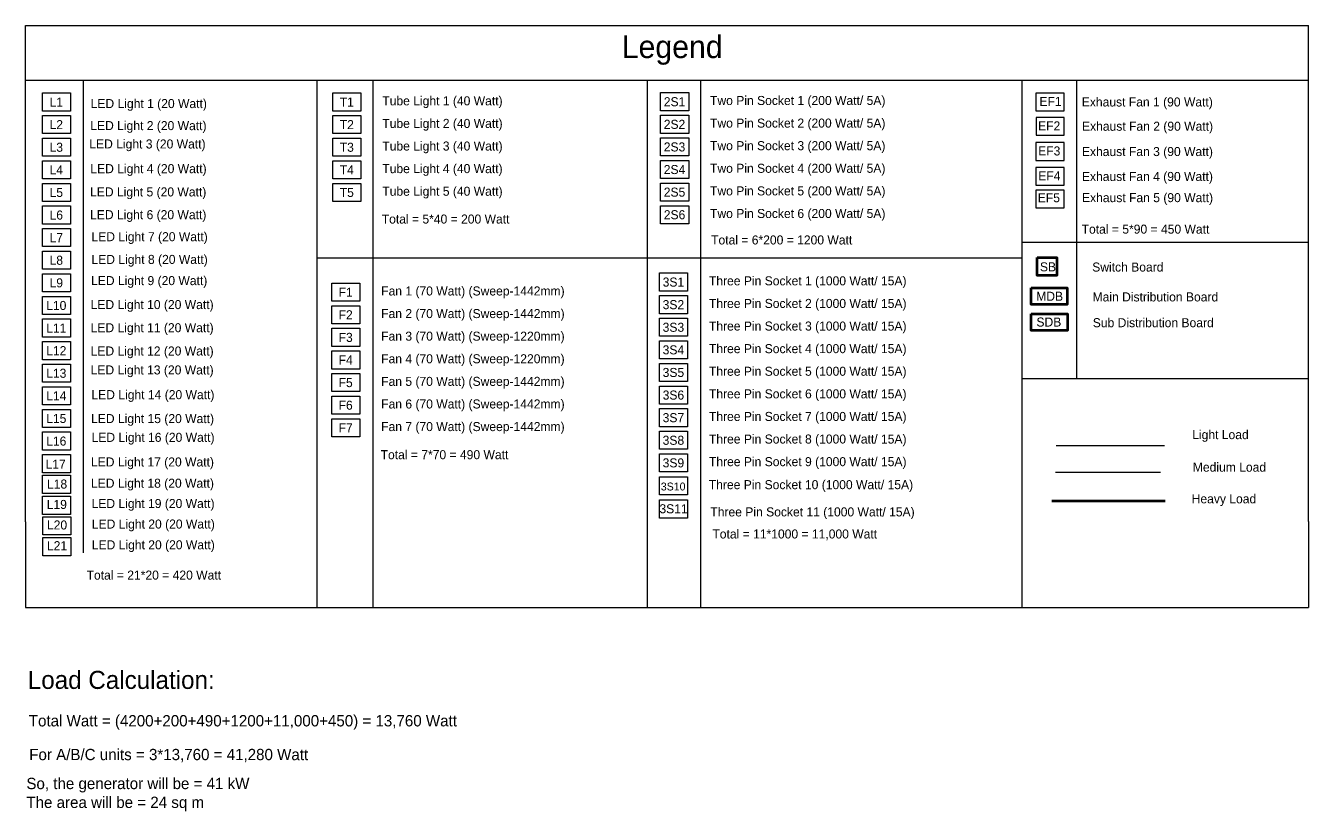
# Model space of a CAD drawing. Header units: inches. Extents: x 258 to 2310, y 251 to 1039.
# Drawn here: x 918 to 1485, y 274 to 622 of the extents above; entities that cross this region are included whole.
import ezdxf

# ---------------------------------------------------------------- set-up
doc = ezdxf.new("R2010")
doc.units = ezdxf.units.IN
doc.header["$MEASUREMENT"] = 0

msp = doc.modelspace()

# ---------------------------------------------------------------- linework, layer by layer
for p, q in [((917.71, 597.93), (917.71, 622.08)), ((917.71, 622.08), (1485.13, 622.08)), ((1485.13, 402.65), (1485.13, 622.08)), ((917.71, 597.93), (1485.13, 597.93)), ((917.71, 402.5), (917.71, 597.93)), ((943.09, 597.93), (943.09, 402.5)), ((1046.5, 597.93), (1046.5, 402.5)), ((1071.27, 597.93), (1071.27, 402.5)), ((1192.58, 597.93), (1192.58, 402.65)), ((1216.22, 597.93), (1216.22, 402.65)), ((1358.4, 597.93), (1358.4, 402.65)), ((1382.73, 465.89), (1382.73, 597.93)), ((1358.4, 526.24), (1485.13, 526.24)), ((1046.54, 519.36), (1358.4, 519.36)), ((1358.4, 465.89), (1485.13, 465.89)), ((917.71, 402.5), (917.71, 364.69)), ((943.09, 402.5), (943.09, 388.79)), ((1046.5, 402.5), (1046.5, 364.69)), ((1071.27, 402.5), (1071.27, 364.69)), ((1192.58, 402.65), (1192.58, 364.69)), ((1216.22, 402.65), (1216.22, 364.69)), ((1358.4, 402.65), (1358.4, 364.69)), ((1485.13, 402.65), (1485.13, 364.69)), ((917.71, 364.69), (1485.13, 364.69))]:
    msp.add_line(p, q)
at = {"color": 1}
msp.add_line((1373.64, 436.36), (1421.55, 436.36), dxfattribs=at)
at = {"color": 5}
msp.add_line((1373.34, 424.53), (1419.74, 424.53), dxfattribs=at)
at = {"color": 2, "lineweight": 100}
msp.add_line((1371.64, 411.89), (1421.84, 411.89), dxfattribs=at)
for points in [[(925.12, 592.29), (937.52, 592.29), (937.52, 584.29), (925.12, 584.29)], [(1053.63, 592.29), (1066.03, 592.29), (1066.03, 584.29), (1053.63, 584.29)], [(1198.61, 592.43), (1211.01, 592.43), (1211.01, 584.43), (1198.61, 584.43)], [(1364.59, 584.41), (1377.07, 584.41), (1377.07, 592.25), (1364.59, 592.25)], [(925.12, 582.29), (937.52, 582.29), (937.52, 574.29), (925.12, 574.29)], [(1053.63, 582.29), (1066.03, 582.29), (1066.03, 574.29), (1053.63, 574.29)], [(1198.61, 582.43), (1211.01, 582.43), (1211.01, 574.43), (1198.61, 574.43)], [(1364.7, 573.66), (1377.18, 573.66), (1377.18, 581.51), (1364.7, 581.51)], [(925.12, 572.29), (937.52, 572.29), (937.52, 564.29), (925.12, 564.29)], [(1053.63, 572.29), (1066.03, 572.29), (1066.03, 564.29), (1053.63, 564.29)], [(1198.61, 572.43), (1211.01, 572.43), (1211.01, 564.43), (1198.61, 564.43)], [(1364.65, 562.47), (1377.13, 562.47), (1377.13, 570.31), (1364.65, 570.31)], [(925.12, 562.29), (937.52, 562.29), (937.52, 554.29), (925.12, 554.29)], [(1053.63, 562.29), (1066.03, 562.29), (1066.03, 554.29), (1053.63, 554.29)], [(1198.61, 562.43), (1211.01, 562.43), (1211.01, 554.43), (1198.61, 554.43)], [(1364.65, 551.44), (1377.13, 551.44), (1377.13, 559.28), (1364.65, 559.28)], [(925.12, 552.29), (937.52, 552.29), (937.52, 544.29), (925.12, 544.29)], [(1053.63, 552.29), (1066.03, 552.29), (1066.03, 544.29), (1053.63, 544.29)], [(1198.61, 552.43), (1211.01, 552.43), (1211.01, 544.43), (1198.61, 544.43)], [(1364.65, 541.45), (1377.13, 541.45), (1377.13, 549.29), (1364.65, 549.29)], [(925.12, 542.29), (937.52, 542.29), (937.52, 534.29), (925.12, 534.29)], [(1198.61, 542.43), (1211.01, 542.43), (1211.01, 534.43), (1198.61, 534.43)], [(925.12, 532.29), (937.52, 532.29), (937.52, 524.29), (925.12, 524.29)], [(925.12, 522.29), (937.52, 522.29), (937.52, 514.29), (925.12, 514.29)], [(925.12, 512.29), (937.52, 512.29), (937.52, 504.29), (925.12, 504.29)], [(1198.12, 512.64), (1210.52, 512.64), (1210.52, 504.64), (1198.12, 504.64)], [(1053.13, 508.16), (1065.53, 508.16), (1065.53, 500.15), (1053.13, 500.15)], [(925.12, 502.29), (937.52, 502.29), (937.52, 494.29), (925.12, 494.29)], [(1198.12, 502.64), (1210.52, 502.64), (1210.52, 494.64), (1198.12, 494.64)], [(1053.13, 498.16), (1065.53, 498.16), (1065.53, 490.15), (1053.13, 490.15)], [(925.12, 492.29), (937.52, 492.29), (937.52, 484.29), (925.12, 484.29)], [(1053.13, 488.16), (1065.53, 488.16), (1065.53, 480.15), (1053.13, 480.15)], [(1198.12, 492.64), (1210.52, 492.64), (1210.52, 484.64), (1198.12, 484.64)], [(1198.12, 482.64), (1210.52, 482.64), (1210.52, 474.64), (1198.12, 474.64)], [(925.12, 482.29), (937.52, 482.29), (937.52, 474.29), (925.12, 474.29)], [(1053.13, 478.16), (1065.53, 478.16), (1065.53, 470.15), (1053.13, 470.15)], [(925.12, 472.29), (937.52, 472.29), (937.52, 464.29), (925.12, 464.29)], [(1198.12, 472.64), (1210.52, 472.64), (1210.52, 464.64), (1198.12, 464.64)], [(1053.13, 468.16), (1065.53, 468.16), (1065.53, 460.15), (1053.13, 460.15)], [(925.12, 462.29), (937.52, 462.29), (937.52, 454.29), (925.12, 454.29)], [(1198.12, 462.64), (1210.52, 462.64), (1210.52, 454.64), (1198.12, 454.64)], [(1053.13, 458.16), (1065.53, 458.16), (1065.53, 450.15), (1053.13, 450.15)], [(925.12, 452.29), (937.52, 452.29), (937.52, 444.29), (925.12, 444.29)], [(1198.12, 452.64), (1210.52, 452.64), (1210.52, 444.64), (1198.12, 444.64)], [(1053.13, 448.16), (1065.53, 448.16), (1065.53, 440.15), (1053.13, 440.15)], [(1198.12, 442.64), (1210.52, 442.64), (1210.52, 434.64), (1198.12, 434.64)], [(925.12, 442.29), (937.52, 442.29), (937.52, 434.29), (925.12, 434.29)], [(925.12, 432.29), (937.52, 432.29), (937.52, 424.29), (925.12, 424.29)], [(1198.12, 432.64), (1210.52, 432.64), (1210.52, 424.64), (1198.12, 424.64)], [(925.19, 423.12), (937.58, 423.12), (937.58, 415.11), (925.19, 415.11)], [(1198.07, 422.46), (1210.47, 422.46), (1210.47, 414.46), (1198.07, 414.46)], [(925.19, 413.83), (937.58, 413.83), (937.58, 405.82), (925.19, 405.82)], [(1198.07, 412.24), (1210.47, 412.24), (1210.47, 404.23), (1198.07, 404.23)], [(925.29, 404.74), (937.69, 404.74), (937.69, 396.73), (925.29, 396.73)], [(925.29, 395.56), (937.69, 395.56), (937.69, 387.56), (925.29, 387.56)]]:
    msp.add_lwpolyline(points, close=True)
at = {"lineweight": 100}
for points in [[(1365.21, 519.47), (1373.87, 519.47), (1373.87, 511.46), (1365.21, 511.46)], [(1362.46, 506.02), (1378.49, 506.02), (1378.49, 498.63), (1362.46, 498.63)], [(1362.56, 494.61), (1378.59, 494.61), (1378.59, 487.22), (1362.56, 487.22)]]:
    msp.add_lwpolyline(points, close=True, dxfattribs=at)

# ---------------------------------------------------------------- texts
at = {"attachment_point": 1}
for s, insert, char_height, width in [('{\\C4;Legend}', (1181.4, 617.74), 10, 107.3233), ('LED Light 1 (20 Watt)', (946.46, 589.61), 4, 85.565), ('LED Light 2 (20 Watt)', (946.3, 579.85), 4, 83.0138), ('LED Light 3 (20 Watt)', (945.87, 571.73), 4, 93.0225), ('LED Light 4 (20 Watt)', (946.33, 560.81), 4, 81.8363), ('LED Light 5 (20 Watt)', (946.2, 550.52), 4, 79.6775), ('EF5', (1365.43, 547.94), 4, 12.4764), ('Exhaust Fan 5 (90 Watt)', (1385.01, 547.98), 4, 90.8424), ('LED Light 6 (20 Watt)', (946.21, 540.44), 4, 80.07), ('Total = 5*90 = 450 Watt', (1384.85, 534.04), 4, 92.5289), ('LED Light 7 (20 Watt)', (946.83, 530.7), 4, 79.0888), ('LED Light 8 (20 Watt)', (946.83, 520.65), 4, 89.49), ('LED Light 9 (20 Watt)', (946.64, 511.27), 4, 80.855), ('LED Light 10 (20 Watt)', (946.46, 500.67), 4, 89.0975), ('LED Light 11 (20 Watt)', (946.46, 490.43), 4, 85.7613), ('LED Light 12 (20 Watt)', (946.46, 480.13), 4, 92.2375), ('LED Light 13 (20 Watt)', (946.46, 471.75), 4, 84.9763), ('LED Light 14 (20 Watt)', (946.81, 460.81), 4, 87.92), ('LED Light 15 (20 Watt)', (946.64, 450.23), 4, 83.4063), ('LED Light 16 (20 Watt)', (946.87, 441.93), 4, 88.3819), ('LED Light 17 (20 Watt)', (946.6, 431.03), 4, 84.9071), ('L18', (927.15, 421.27), 4, 12.396), ('LED Light 18 (20 Watt)', (946.6, 421.63), 4, 88.4044), ('L19', (927.03, 412.24), 4, 12.396), ('LED Light 19 (20 Watt)', (946.87, 412.65), 4, 85.1014), ('3S11', (1198.07, 410.32), 4, 9.4024), ('Three Pin Socket 11 (1000 Watt/ 15A)', (1220.59, 408.94), 4, 133.8658), ('L20', (927.13, 403.15), 4, 12.396), ('LED Light 20 (20 Watt)', (946.98, 403.56), 4, 85.1014), ('Total = 11*1000 = 11,000 Watt', (1221.51, 399.17), 4, 133.5064), ('L21', (927.13, 393.98), 4, 12.396), ('LED Light 20 (20 Watt)', (946.98, 394.38), 4, 85.1014), ('Total = 21*20 = 420 Watt', (944.67, 380.97), 4, 154.4507), ('{\\C220;Load Calculation:}', (918.67, 336.61), 8, 193.2683), ('Total Watt = (4200+200+490+1200+11,000+450) = 13,760 Watt', (919.1, 317.03), 5, 475.7346), ('For A/B/C units = 3*13,760 = 41,280 Watt', (919.3, 302.09), 5, 377.8253), ('So, the generator will be = 41 kW \\PThe area will be = 24 sq m', (918.03, 289.28), 5, 238.474)]:
    msp.add_mtext(s, dxfattribs=dict(at, insert=insert, char_height=char_height, width=width))
at = {"lineweight": 100}
for s, insert, char_height, width, attachment_point in [('L1', (931.26, 590.28), 4, 12.0409, 2), ('T1', (1059.77, 590.28), 4, 12.0409, 2), ('Tube Light 1 (40 Watt)', (1075.48, 590.82), 4, 95.6012, 1), ('2S1', (1204.75, 590.42), 4, 12.0409, 2), ('Two Pin Socket 1 (200 Watt/ 5A)', (1220.46, 590.97), 4, 130.1283, 1), ('EF1', (1366.18, 590.58), 4, 0.456, 1), ('Exhaust Fan 1 (90 Watt)', (1384.91, 590.32), 4, 95.6012, 1), ('L2', (931.26, 580.28), 4, 12.0409, 2), ('T2', (1059.77, 580.28), 4, 12.0409, 2), ('Tube Light 2 (40 Watt)', (1075.48, 580.82), 4, 95.6012, 1), ('2S2', (1204.75, 580.42), 4, 12.0409, 2), ('Two Pin Socket 2 (200 Watt/ 5A)', (1220.46, 580.97), 4, 130.1283, 1), ('EF2', (1365.58, 579.74), 4, 0.456, 1), ('Exhaust Fan 2 (90 Watt)', (1385.01, 579.58), 4, 95.6012, 1), ('L3', (931.26, 570.28), 4, 12.0409, 2), ('T3', (1059.77, 570.28), 4, 12.0409, 2), ('Tube Light 3 (40 Watt)', (1075.48, 570.82), 4, 95.6012, 1), ('2S3', (1204.75, 570.42), 4, 12.0409, 2), ('Two Pin Socket 3 (200 Watt/ 5A)', (1220.46, 570.97), 4, 130.1283, 1), ('EF3', (1365.62, 568.64), 4, 0.456, 1), ('Exhaust Fan 3 (90 Watt)', (1384.96, 568.38), 4, 95.6012, 1), ('L4', (931.26, 560.28), 4, 12.0409, 2), ('T4', (1059.77, 560.28), 4, 12.0409, 2), ('Tube Light 4 (40 Watt)', (1075.48, 560.82), 4, 95.6012, 1), ('2S4', (1204.75, 560.42), 4, 12.0409, 2), ('Two Pin Socket 4 (200 Watt/ 5A)', (1220.46, 560.97), 4, 130.1283, 1), ('EF4', (1365.64, 557.61), 4, 0.456, 1), ('Exhaust Fan 4 (90 Watt)', (1384.96, 557.35), 4, 95.6012, 1), ('Tube Light 5 (40 Watt)', (1075.48, 550.82), 4, 95.6012, 1), ('2S5', (1204.75, 550.42), 4, 12.0409, 2), ('Two Pin Socket 5 (200 Watt/ 5A)', (1220.46, 550.97), 4, 130.1283, 1), ('L5', (931.26, 550.28), 4, 12.0409, 2), ('T5', (1059.77, 550.28), 4, 12.0409, 2), ('L6', (931.26, 540.28), 4, 12.0409, 2), ('2S6', (1204.75, 540.42), 4, 12.0409, 2), ('Two Pin Socket 6 (200 Watt/ 5A)', (1220.46, 540.97), 4, 130.1283, 1), ('Total = 5*40 = 200 Watt', (1075.24, 538.51), 4, 116.9977, 1), ('L7', (931.26, 530.28), 4, 12.0409, 2), ('Total = 6*200 = 1200 Watt', (1220.93, 529.26), 4, 126.5552, 1), ('L8', (931.26, 520.28), 4, 12.0409, 2), ('SB', (1366.4, 517.36), 4, 0.456, 1), ('Switch Board', (1389.52, 517.27), 4, 50.4971, 1), ('3S1', (1204.26, 510.63), 4, 12.0409, 2), ('Three Pin Socket 1 (1000 Watt/ 15A)', (1219.97, 511.17), 4, 134.5706, 1), ('L9', (931.26, 510.28), 4, 12.0409, 2), ('F1', (1059.27, 506.15), 4, 12.0409, 2), ('Fan 1 (70 Watt) (Sweep-1442mm)', (1074.98, 506.69), 4, 117.479, 1), ('L10', (931.26, 500.28), 4, 12.0409, 2), ('3S2', (1204.26, 500.63), 4, 12.0409, 2), ('Three Pin Socket 2 (1000 Watt/ 15A)', (1219.97, 501.17), 4, 134.5706, 1), ('MDB', (1364.75, 504.35), 4, 0.456, 1), ('Main Distribution Board', (1389.67, 504.06), 4, 85.3116, 1), ('F2', (1059.27, 496.15), 4, 12.0409, 2), ('Fan 2 (70 Watt) (Sweep-1442mm)', (1074.98, 496.69), 4, 117.8879, 1), ('L11', (931.26, 490.28), 4, 12.0409, 2), ('3S3', (1204.26, 490.63), 4, 12.0409, 2), ('Three Pin Socket 3 (1000 Watt/ 15A)', (1219.97, 491.17), 4, 134.5706, 1), ('SDB', (1364.85, 492.94), 4, 0.456, 1), ('Sub Distribution Board', (1389.77, 492.65), 4, 93.5795, 1), ('F3', (1059.27, 486.15), 4, 12.0409, 2), ('Fan 3 (70 Watt) (Sweep-1220mm)', (1074.98, 486.69), 4, 114.984, 1), ('L12', (931.26, 480.28), 4, 12.0409, 2), ('Fan 4 (70 Watt) (Sweep-1220mm)\\P ', (1074.98, 476.69), 4, 114.4932, 1), ('3S4', (1204.26, 480.63), 4, 12.0409, 2), ('Three Pin Socket 4 (1000 Watt/ 15A)', (1219.97, 481.17), 4, 134.5706, 1), ('F4', (1059.27, 476.15), 4, 12.0409, 2), ('Three Pin Socket 5 (1000 Watt/ 15A)', (1219.97, 471.17), 4, 134.5706, 1), ('L13', (931.26, 470.28), 4, 12.0409, 2), ('F5', (1059.27, 466.15), 4, 12.0409, 2), ('Fan 5 (70 Watt) (Sweep-1442mm)', (1074.98, 466.69), 4, 116.4561, 1), ('3S5', (1204.26, 470.63), 4, 12.0409, 2), ('L14', (931.26, 460.28), 4, 12.0409, 2), ('3S6', (1204.26, 460.63), 4, 12.0409, 2), ('Three Pin Socket 6 (1000 Watt/ 15A)', (1219.97, 461.17), 4, 134.5706, 1), ('F6', (1059.27, 456.15), 4, 12.0409, 2), ('Fan 6 (70 Watt) (Sweep-1442mm)\\P ', (1074.98, 456.69), 4, 119.4003, 1), ('L15', (931.26, 450.28), 4, 12.0409, 2), ('3S7', (1204.26, 450.63), 4, 12.0409, 2), ('Three Pin Socket 7 (1000 Watt/ 15A)', (1219.97, 451.17), 4, 134.5706, 1), ('F7', (1059.27, 446.15), 4, 12.0409, 2), ('Fan 7 (70 Watt) (Sweep-1442mm)', (1074.98, 446.69), 4, 137.311, 1), ('Light Load', (1433.76, 443.13), 4, 32.4308, 1), ('L16', (931.26, 440.28), 4, 12.0409, 2), ('3S8', (1204.26, 440.63), 4, 12.0409, 2), ('Three Pin Socket 8 (1000 Watt/ 15A)', (1219.97, 441.17), 4, 134.5706, 1), ('Total = 7*70 = 490 Watt', (1074.74, 434.25), 4, 115.4411, 1), ('Three Pin Socket 9 (1000 Watt/ 15A)', (1219.97, 431.17), 4, 134.5706, 1), ('L17', (930.99, 430.06), 4, 12.0409, 2), ('3S9', (1204.26, 430.63), 4, 12.0409, 2), ('Medium Load', (1434.03, 428.73), 4, 38.3087, 1), ('3S10', (1204.14, 419.92), 3.5, 12.0409, 2), ('Three Pin Socket 10 (1000 Watt/ 15A)', (1219.92, 420.99), 4, 134.5706, 1), ('Heavy Load', (1433.53, 414.73), 4, 32.4308, 1)]:
    msp.add_mtext(s, dxfattribs=dict(at, insert=insert, char_height=char_height, width=width, attachment_point=attachment_point))

doc.saveas('drawing.dxf')
